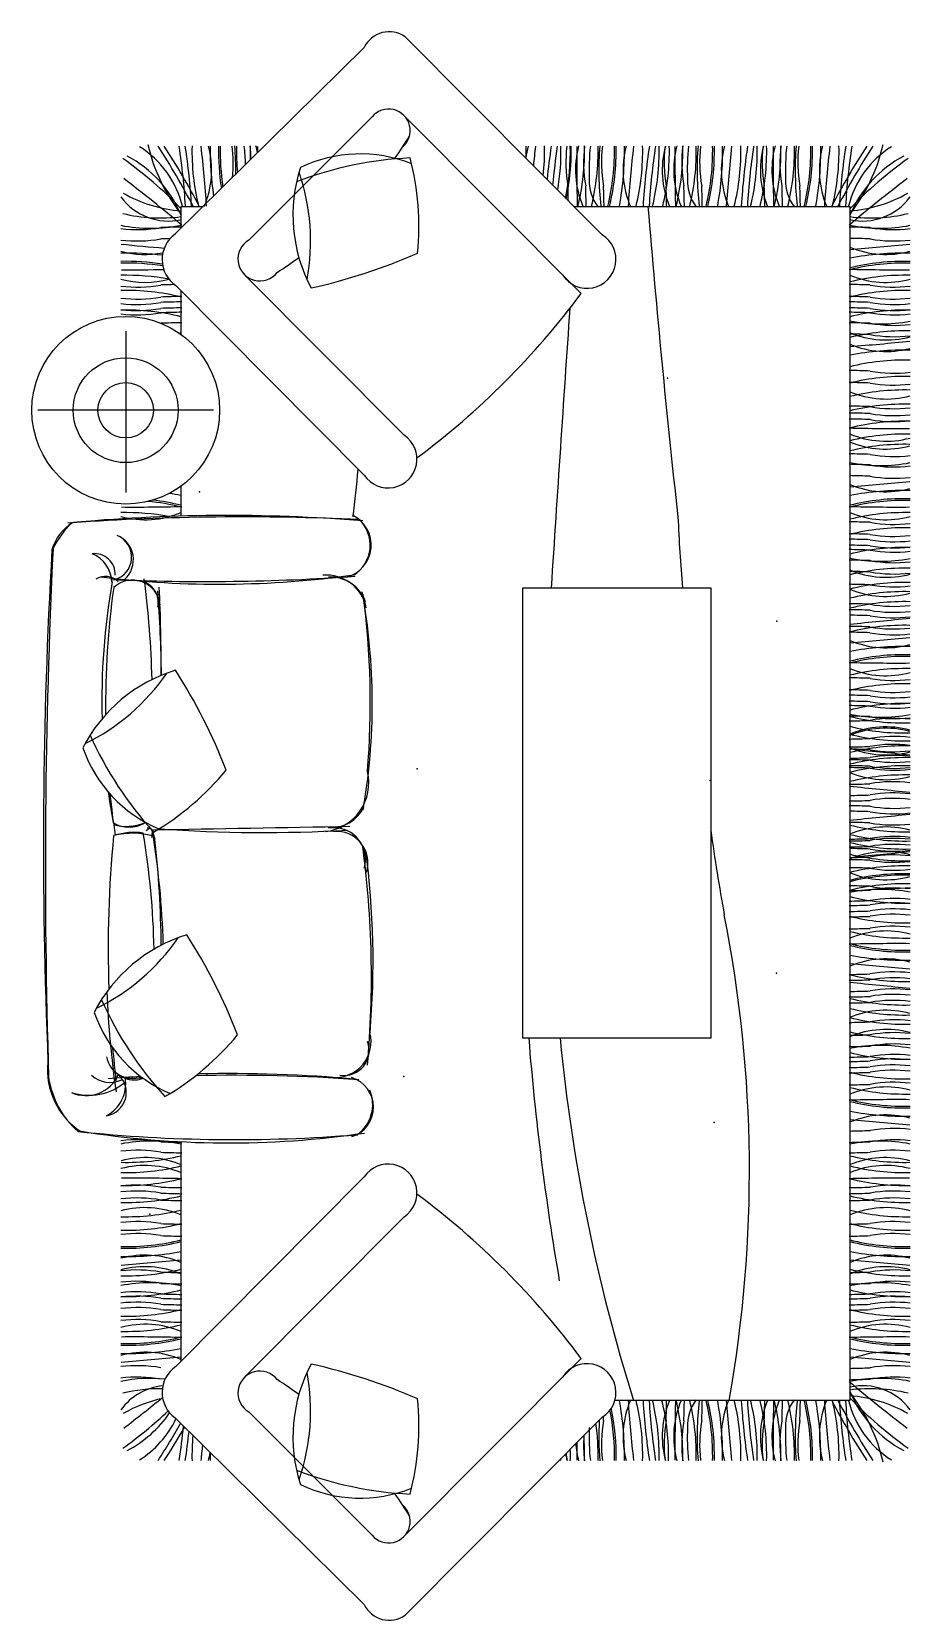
# Model space of a CAD drawing. Header units: millimetres. Extents: x 356 to 23963, y 1202 to 21076.
# Drawn here: x 12051 to 14390, y 6802 to 11032 of the extents above; entities that cross this region are included whole.
import ezdxf

# ---------------------------------------------------------------- set-up
doc = ezdxf.new("R2010")
doc.units = ezdxf.units.MM

msp = doc.modelspace()

# ---------------------------------------------------------------- linework, layer by layer
at = {"color": 0}
for p, q in [((13045.3, 11018.8, -342.9), (13569.5, 10491.6, -342.9)), ((12432.5, 10493.8, -342.9), (12935.9, 10990.9, -342.9)), ((12628.6, 10477.6, -342.9), (12957.2, 10806.2, -342.9)), ((12850.4, 10699.4, -342.9), (12957.2, 10806.2, -342.9)), ((13513.8, 10335.4, -342.9), (13041.7, 10809.8, -342.9)), ((12628.6, 10477.6, -342.9), (12750.1, 10599.1, -342.9)), ((12448.9, 10509.9, -342.9), (12448.9, 10567.4, -342.9)), ((12448.9, 10567.4, -342.9), (12507.1, 10567.4, -342.9)), ((13494.2, 10567.4, -342.9), (14228.9, 10567.4, -342.9)), ((14228.9, 10567.4, -342.9), (14228.9, 7387.4, -342.9)), ((12616.9, 10386, -342.9), (13042.3, 9957.7, -342.9)), ((12434.4, 10356.4, -342.9), (12936.3, 9851.6, -342.9)), ((12448.9, 10226, -342.9), (12448.9, 10341.9, -342.9)), ((12301, 10235.2, -342.9), (12301, 9805.6, -342.9)), ((12535.1, 10024.4, -342.9), (12066.9, 10024.4, -342.9)), ((12448.9, 9742.4, -342.9), (12448.9, 9822.9, -342.9)), ((13358.7, 8351.8, -342.9), (13358.7, 9551.8, -342.9)), ((13358.7, 9551.8, -342.9), (13858.7, 9551.8, -342.9)), ((13858.7, 9551.8, -342.9), (13858.7, 8351.8, -342.9)), ((13858.7, 8351.8, -342.9), (13358.7, 8351.8, -342.9)), ((12448.9, 7492.3, -342.9), (12448.9, 8076.1, -342.9)), ((12434.4, 7477.7, -342.9), (12936.3, 7982.5, -342.9)), ((12616.9, 7448.1, -342.9), (13042.3, 7876.5, -342.9)), ((13513.8, 7498.7, -342.9), (13041.7, 7024.4, -342.9)), ((14228.9, 7387.4, -342.9), (13603.5, 7387.4, -342.9)), ((12432.5, 7340.4, -342.9), (12935.9, 6843.3, -342.9)), ((12628.6, 7356.6, -342.9), (12957.2, 7028, -342.9)), ((12628.6, 7356.6, -342.9), (12750.1, 7235.1, -342.9)), ((13045.3, 6815.4, -342.9), (13569.5, 7342.5, -342.9)), ((12850.4, 7134.8, -342.9), (12957.2, 7028, -342.9))]:
    msp.add_line(p, q, dxfattribs=at)
for radius in [250, 139.6, 73.7]:
    msp.add_circle((12301, 10024.4, -342.9), radius, dxfattribs=at)
for centre, radius, start, end in [((13002.5, 10958.3, -342.9), 74.1, 54.7009, 153.9255), ((13001.1, 10769.2, -342.9), 57.4, 310.1092, 139.8908), ((12094, 11335.7, -342.9), 1124.3, 325.273, 328.9133), ((12197.1, 10504, -342.9), 263, 13.9935, 57.7288), ((12821.9, 10838, -342.9), 473.8, 192.9523, 218.0769), ((10886.3, 9746, -342.9), 1793.4, 27.2669, 33.1781), ((10902.5, 9746.4, -342.9), 1793.4, 27.2669, 33.1781), ((10721.4, 10466.2, -342.9), 1741.8, 3.3644, 8.6229), ((10737.6, 10466.6, -342.9), 1741.8, 3.3644, 8.6229), ((13086.9, 10713.7, -342.9), 609.4, 178.6331, 193.8573), ((5425.6, 10008.3, -342.9), 7113, 4.51462, 5.80171), ((12279.9, 10663.7, -342.9), 249.8, 337.3098, 14.8613), ((13335.2, 10714.3, -342.9), 809.1, 179.0195, 188.4847), ((13157.5, 10713.4, -342.9), 609.4, 178.6331, 189.2236), ((13162, 10713.4, -342.9), 609.4, 178.6331, 188.8561), ((12225.6, 10684.7, -342.9), 361.7, 353.6069, 6.8829), ((11771.1, 10663.5, -342.9), 823.1, 359.2987, 4.5064), ((13205.5, 10713.5, -342.9), 609.4, 178.6331, 185.2422), ((12056.5, 10664.9, -342.9), 563.8, 1.4332, 6.4413), ((13241.6, 10713.8, -342.9), 609.4, 178.6331, 182.1135), ((12273.2, 10684.9, -342.9), 361.7, 1.3666, 6.8829), ((12406.5, 10664.2, -342.9), 249.8, 10.6792, 14.8613), ((7436.5, 10690.8, -342.9), 5216.7, 0.2284, 0.3934), ((12925.4, 10338.6, -342.9), 368.4, 68.2301, 115.5499), ((13613.9, 10663.7, -342.9), 249.8, 165.1387, 172.5478), ((12558.6, 10714.3, -342.9), 809.1, 358.619, 0.9805), ((20468.3, 10008.3, -342.9), 7113, 174.19829, 174.6171), ((12806.9, 10713.7, -342.9), 609.4, 353.9229, 1.3669), ((15156.2, 10466.6, -342.9), 1741.8, 171.3771, 174.3194), ((15172.4, 10466.2, -342.9), 1741.8, 171.3771, 174.7986), ((12850.5, 10713.2, -342.9), 609.4, 350.3159, 1.3669), ((12875.6, 10713.8, -342.9), 609.4, 348.2362, 1.3669), ((13834.7, 10684.5, -342.9), 361.7, 173.1171, 190.0651), ((12877.7, 10713.4, -342.9), 609.4, 348.0993, 1.3669), ((13748.5, 10664.2, -342.9), 249.8, 165.1387, 202.6902), ((18718.6, 10690.8, -342.9), 5216.7, 179.6066, 181.372), ((12913.5, 10713.8, -342.9), 609.4, 346.1427, 1.3669), ((13881.9, 10684.9, -342.9), 361.7, 173.1171, 190.0651), ((14098.6, 10664.9, -342.9), 563.8, 173.5587, 182.5565), ((12949.5, 10713.5, -342.9), 609.4, 346.1427, 1.3669), ((14383.9, 10663.5, -342.9), 823.1, 175.4936, 186.6298), ((13929.4, 10684.7, -342.9), 361.7, 173.1171, 190.0651), ((12993, 10713.4, -342.9), 609.4, 346.1427, 1.3669), ((12997.6, 10713.4, -342.9), 609.4, 346.1427, 1.3669), ((12819.9, 10714.3, -342.9), 809.1, 349.5961, 0.9805), ((13875.2, 10663.7, -342.9), 249.8, 165.1387, 202.6902), ((20729.5, 10008.3, -342.9), 7113, 174.19829, 175.48538), ((13068.2, 10713.7, -342.9), 609.4, 346.1427, 1.3669), ((15417.4, 10466.6, -342.9), 1741.8, 171.3771, 176.6356), ((15433.6, 10466.2, -342.9), 1741.8, 171.3771, 176.6356), ((13112, 10713.2, -342.9), 609.4, 346.1427, 1.3669), ((13979.4, 10663.8, -342.9), 249.8, 165.1387, 202.6902), ((13139.2, 10713.4, -342.9), 609.4, 346.1427, 1.3669), ((14096.2, 10684.5, -342.9), 361.7, 173.1171, 190.0651), ((14010.1, 10664.2, -342.9), 249.8, 165.1387, 202.6902), ((18980.1, 10690.8, -342.9), 5216.7, 179.6066, 181.372), ((13175, 10713.8, -342.9), 609.4, 346.1427, 1.3669), ((14143.4, 10684.9, -342.9), 361.7, 173.1171, 190.0651), ((14360.1, 10664.9, -342.9), 563.8, 173.5587, 182.5565), ((13211, 10713.5, -342.9), 609.4, 346.1427, 1.3669), ((14645.4, 10663.5, -342.9), 823.1, 175.4936, 186.6298), ((14190.9, 10684.7, -342.9), 361.7, 173.1171, 190.0651), ((13254.5, 10713.4, -342.9), 609.4, 346.1427, 1.3669), ((13259.1, 10713.4, -342.9), 609.4, 346.1427, 1.3669), ((13081.4, 10714.3, -342.9), 809.1, 349.5961, 0.9805), ((14136.7, 10663.7, -342.9), 249.8, 165.1387, 202.6902), ((20991, 10008.3, -342.9), 7113, 174.19829, 175.48538), ((13329.7, 10713.7, -342.9), 609.4, 346.1427, 1.3669), ((15678.9, 10466.6, -342.9), 1741.8, 171.3771, 176.6356), ((15695.1, 10466.2, -342.9), 1741.8, 171.3771, 176.6356), ((13373.2, 10713.2, -342.9), 609.4, 346.1427, 1.3669), ((13398.4, 10713.8, -342.9), 609.4, 346.1427, 1.3669), ((14240.6, 10663.8, -342.9), 249.8, 165.1387, 202.6902), ((14357.4, 10684.5, -342.9), 361.7, 173.1171, 190.0651), ((14271.3, 10664.2, -342.9), 249.8, 165.1387, 202.6902), ((19241.3, 10690.8, -342.9), 5216.7, 179.6066, 181.372), ((13436.2, 10713.8, -342.9), 609.4, 346.1427, 1.3669), ((14404.6, 10684.9, -342.9), 361.7, 173.1171, 190.0651), ((14621.3, 10664.9, -342.9), 563.8, 173.5587, 182.5565), ((13472.3, 10713.5, -342.9), 609.4, 346.1427, 1.3669), ((14906.7, 10663.5, -342.9), 823.1, 175.4936, 186.6298), ((14452.2, 10684.7, -342.9), 361.7, 173.1171, 190.0651), ((13515.8, 10713.4, -342.9), 609.4, 346.1427, 1.3669), ((13520.3, 10713.4, -342.9), 609.4, 346.1427, 1.3669), ((13342.6, 10714.3, -342.9), 809.1, 349.5961, 0.9805), ((14397.9, 10663.7, -342.9), 249.8, 165.1387, 202.6902), ((21252.2, 10008.3, -342.9), 7113, 174.19829, 175.48538), ((15775.3, 9746.4, -342.9), 1793.4, 146.8219, 152.7331), ((13590.9, 10713.7, -342.9), 609.4, 346.1427, 1.3669), ((15791.5, 9746, -342.9), 1793.4, 146.8219, 152.7331), ((15940.2, 10466.6, -342.9), 1741.8, 171.3771, 176.6356), ((15956.4, 10466.2, -342.9), 1741.8, 171.3771, 176.6356), ((14480.6, 10504, -342.9), 263, 122.2712, 166.0065), ((13855.9, 10838, -342.9), 473.8, 321.9231, 347.0477), ((11672.1, 9817.9, -342.9), 1074.8, 43.716, 54.6847), ((12163.4, 10427.3, -342.9), 308.1, 22.1181, 62.6967), ((13159.3, 10543.8, -342.9), 412.9, 162.0571, 207.9874), ((13104.5, 9721.7, -342.9), 975.7, 92.7232, 110.9185), ((12359.3, 10513, -342.9), 722.5, 354.4337, 14.6932), ((14514.4, 10427.3, -342.9), 308.1, 117.3033, 157.8819), ((15005.7, 9817.9, -342.9), 1074.8, 125.3153, 136.284), ((9288.3, 6727.9, -342.9), 4935.7, 50.1568, 52.4559), ((12234.6, 10475.5, -342.9), 558.9, 349.3487, 19.0995), ((9445.8, 10493.8, -342.9), 4034.8, 1.2535, 1.8109), ((9493, 10494.2, -342.9), 4034.8, 1.0225, 1.8109), ((13644.1, 10633.7, -342.9), 109, 176.8256, 218.3436), ((9540.6, 10494, -342.9), 4034.8, 1.0225, 1.8109), ((9707.3, 10493.8, -342.9), 4034.8, 1.0225, 1.8109), ((9754.5, 10494.2, -342.9), 4034.8, 1.0225, 1.8109), ((13905.7, 10633.7, -342.9), 109, 176.8256, 218.3436), ((9802.1, 10494, -342.9), 4034.8, 1.0225, 1.8109), ((9968.5, 10493.8, -342.9), 4034.8, 1.0225, 1.8109), ((10015.7, 10494.2, -342.9), 4034.8, 1.0225, 1.8109), ((14166.9, 10633.7, -342.9), 109, 176.8256, 218.3436), ((10063.3, 10494, -342.9), 4034.8, 1.0225, 1.8109), ((17389.4, 6727.9, -342.9), 4935.7, 127.5441, 129.8432), ((12414.4, 10684, -342.9), 155.6, 215.9057, 282.8054), ((12476.1, 10919.5, -342.9), 365.2, 240.135, 265.7243), ((14201.7, 10919.5, -342.9), 365.2, 274.2757, 299.865), ((14263.4, 10684, -342.9), 155.6, 257.1946, 324.0943), ((12394.2, 10976.1, -342.9), 439.5, 256.7215, 277.1491), ((43121, 12986.3, -342.9), 29528.7, 184.69873, 186.31076), ((14283.6, 10976.1, -342.9), 439.5, 262.8509, 283.2785), ((12331.3, 10867.1, -342.9), 361.7, 263.1171, 280.0651), ((12367.2, 10914.3, -342.9), 405.2, 258.7545, 281.5888), ((12522.1, 6478.2, -342.9), 4034.8, 91.0225, 91.8109), ((12482.4, 10425.8, -342.9), 84.3, 126.2486, 235.3083), ((14155.7, 6478.2, -342.9), 4034.8, 88.1891, 88.9775), ((14310.6, 10914.3, -342.9), 405.2, 258.4112, 281.2455), ((14346.4, 10867.1, -342.9), 361.7, 259.9349, 276.8829), ((12331.3, 10836.9, -342.9), 361.7, 263.1171, 280.0651), ((13008, 17543.5, -342.9), 7113, 264.19829, 265.1265), ((12522, 6448, -342.9), 4034.8, 91.4616, 91.8109), ((12658.2, 10427.3, -342.9), 58.4, 120.4819, 322.3252), ((13529.4, 10426.1, -342.9), 76.9, 213.0924, 58.5307), ((14155.8, 6448, -342.9), 4034.8, 88.1891, 88.9775), ((14325.2, 10689.1, -342.9), 249.8, 247.3098, 284.8613), ((13669.8, 17543.5, -342.9), 7113, 274.51462, 275.80171), ((14346.5, 10836.9, -342.9), 361.7, 259.9349, 276.8829), ((12302, 9633.8, -342.9), 809.1, 83.1299, 90.9805), ((12302.9, 9811.6, -342.9), 609.4, 80.9315, 91.3669), ((12302.9, 9807, -342.9), 609.4, 80.851, 91.3669), ((12352.6, 10689.1, -342.9), 249.8, 255.1387, 280.9364), ((12094, 11335.7, -342.9), 1124.3, 302.8856, 306.4546), ((12458, 11858.8, -342.9), 1545.9, 282.5824, 293.6629), ((14374.8, 9811.6, -342.9), 609.4, 88.6331, 103.8573), ((14374.9, 9807, -342.9), 609.4, 88.6331, 103.8573), ((14375.7, 9633.8, -342.9), 809.1, 89.0195, 100.4039), ((12302.9, 9774.5, -342.9), 609.4, 79.2534, 91.3669), ((12352.5, 10614.7, -342.9), 249.8, 255.1387, 284.8341), ((12325.5, 15615.3, -342.9), 5216.7, 269.6066, 270.8441), ((14352.3, 15615.3, -342.9), 5216.7, 268.628, 270.3934), ((14325.3, 10614.7, -342.9), 249.8, 247.3098, 284.8613), ((14374.9, 9774.5, -342.9), 609.4, 88.6331, 103.8573), ((12302.8, 9734.2, -342.9), 609.4, 76.1427, 91.3669), ((12331.5, 10682.1, -342.9), 361.7, 263.1171, 280.0651), ((12331.6, 10714, -342.9), 361.7, 263.1171, 280.0651), ((12522.2, 6293.2, -342.9), 4034.8, 91.0225, 91.8109), ((12522.3, 6325.2, -342.9), 4034.8, 91.2964, 91.8109), ((11806.6, 11603.5, -342.9), 2126.6, 306.6613, 323.3951), ((14155.5, 6325.2, -342.9), 4034.8, 88.1891, 88.9775), ((14155.5, 6293.2, -342.9), 4034.8, 88.1891, 88.9775), ((14375, 9734.2, -342.9), 609.4, 88.6331, 103.8573), ((14346.2, 10714, -342.9), 361.7, 259.9349, 276.8829), ((14346.3, 10682.1, -342.9), 361.7, 259.9349, 276.8829), ((12331.5, 10667.7, -342.9), 361.7, 263.1171, 280.0651), ((12331.4, 10651.8, -342.9), 361.7, 263.1171, 280.0651), ((12302.6, 9681.7, -342.9), 609.4, 76.1427, 91.3669), ((12331.4, 10640.1, -342.9), 361.7, 263.1171, 280.0651), ((12522.1, 6251.2, -342.9), 4034.8, 91.0225, 91.8109), ((12522.2, 6278.9, -342.9), 4034.8, 91.0225, 91.8109), ((12522.2, 6262.9, -342.9), 4034.8, 91.0225, 91.8109), ((156099.7, 402.7, -342.9), 142958.8, 176.03178, 176.330686), ((14155.6, 6278.9, -342.9), 4034.8, 88.1891, 88.9775), ((14155.6, 6262.9, -342.9), 4034.8, 88.1891, 88.9775), ((14155.7, 6251.2, -342.9), 4034.8, 88.1891, 88.9775), ((14375.2, 9681.7, -342.9), 609.4, 88.6331, 103.8573), ((14346.3, 10667.7, -342.9), 361.7, 259.9349, 276.8829), ((14346.3, 10651.8, -342.9), 361.7, 259.9349, 276.8829), ((14346.4, 10640.1, -342.9), 361.7, 259.9349, 276.8829), ((12522.1, 6223.3, -342.9), 4034.8, 91.0225, 91.8109), ((14155.7, 6223.3, -342.9), 4034.8, 88.1891, 88.9775), ((14310.6, 10659.3, -342.9), 405.2, 258.4112, 281.2455), ((14346.4, 10612.2, -342.9), 361.7, 259.9349, 276.8829), ((12352.1, 10461.5, -342.9), 249.8, 291.652, 292.6902), ((12522, 6193.1, -342.9), 4034.8, 91.0225, 91.0606), ((14155.8, 6193.1, -342.9), 4034.8, 88.1891, 88.9775), ((14325.2, 10430.7, -342.9), 249.8, 247.3098, 284.8613), ((14325.7, 10461.5, -342.9), 249.8, 247.3098, 284.8613), ((14375.3, 9626.4, -342.9), 609.4, 88.6331, 103.8573), ((13669.8, 17285, -342.9), 7113, 274.51462, 275.80171), ((14346.5, 10582, -342.9), 361.7, 259.9349, 276.8829), ((14374.9, 9548.5, -342.9), 609.4, 88.6331, 103.8573), ((14375.7, 9375.4, -342.9), 809.1, 89.0195, 100.4039), ((14155.5, 6096.1, -342.9), 4034.8, 88.1891, 88.9775), ((14375, 9505.1, -342.9), 609.4, 88.6331, 103.8573), ((14346.2, 10484.9, -342.9), 361.7, 259.9349, 276.8829), ((14155.5, 6064.1, -342.9), 4034.8, 88.1891, 88.9775), ((14325.7, 10304.1, -342.9), 249.8, 247.3098, 284.8613), ((14375.3, 9469, -342.9), 609.4, 88.6331, 103.8573), ((14346.3, 10453, -342.9), 361.7, 259.9349, 276.8829), ((14155.3, 6001.3, -342.9), 4034.8, 88.1891, 88.9775), ((14375.2, 9431.1, -342.9), 609.4, 88.6331, 103.8573), ((14346, 10390.2, -342.9), 361.7, 259.9349, 276.8829), ((14155.6, 5982.8, -342.9), 4034.8, 88.1891, 88.9775), ((14155.6, 5966.8, -342.9), 4034.8, 88.1891, 88.9775), ((14375.2, 9385.7, -342.9), 609.4, 88.6331, 103.8573), ((14346.3, 10371.7, -342.9), 361.7, 259.9349, 276.8829), ((14346.3, 10355.7, -342.9), 361.7, 259.9349, 276.8829), ((13000, 9894, -342.9), 76.5, 213.6335, 56.3665), ((14352.3, 15192.4, -342.9), 5216.7, 268.628, 270.3934), ((14325.3, 10191.7, -342.9), 249.8, 247.3098, 284.8613), ((14374.9, 9351.5, -342.9), 609.4, 88.6331, 103.8573), ((14155.7, 5874.1, -342.9), 4034.8, 88.1891, 88.9775), ((14325, 10170.8, -342.9), 249.8, 247.3098, 284.8613), ((14374.7, 9324.3, -342.9), 609.4, 88.6331, 103.8573), ((14346.4, 10262.9, -342.9), 361.7, 259.9349, 276.8829), ((-16443.2, 12986.3, -342.9), 29528.7, 353.68924, 353.93736), ((14155.7, 5846.2, -342.9), 4034.8, 88.1891, 88.9775), ((14310.6, 10282.2, -342.9), 405.2, 258.4112, 281.2455), ((14346.4, 10235, -342.9), 361.7, 259.9349, 276.8829), ((14155.8, 5816, -342.9), 4034.8, 88.1891, 88.9775), ((14325.2, 10057.1, -342.9), 249.8, 247.3098, 284.8613), ((13669.8, 16911.4, -342.9), 7113, 274.51462, 275.80171), ((14346.5, 10204.8, -342.9), 361.7, 259.9349, 276.8829), ((12302.9, 9174.9, -342.9), 609.4, 76.1427, 84.5854), ((12302.9, 9179.5, -342.9), 609.4, 76.1427, 83.4467), ((12302, 9001.8, -342.9), 809.1, 79.5961, 81.862), ((14374.8, 9179.5, -342.9), 609.4, 88.6331, 103.8573), ((14374.9, 9174.9, -342.9), 609.4, 88.6331, 103.8573), ((14375.7, 9001.8, -342.9), 809.1, 89.0195, 100.4039), ((12573.4, 5235.3, -342.9), 4508.8, 85.4325, 95.431), ((12613.1, 3122.7, -342.9), 6617.6, 87.31429, 93.93295), ((12302.9, 9142.4, -342.9), 609.4, 79.3731, 91.3669), ((12352.5, 9982.6, -342.9), 249.8, 255.1387, 292.6902), ((12325.5, 14983.3, -342.9), 5216.7, 269.6066, 271.372), ((12866.3, 9665.2, -342.9), 88.4, 284.6379, 64.3095), ((12857.8, 9665.1, -342.9), 94.2, 303.041, 46.0653), ((20163.9, 10051.8, -342.9), 6400.2, 182.78771, 184.48071), ((14352.3, 14983.3, -342.9), 5216.7, 268.628, 270.3934), ((14325.3, 9982.6, -342.9), 249.8, 247.3098, 284.8613), ((14374.9, 9142.4, -342.9), 609.4, 88.6331, 103.8573), ((12225.9, 9617.5, -342.9), 126.3, 121.8817, 163.9672), ((12331, 9543.1, -342.9), 250.5, 133.5462, 153.1435), ((12254.2, 9633.2, -342.9), 62.7, 284.7814, 67.5922), ((12251.3, 9626.1, -342.9), 70.3, 312.3134, 67.6102), ((14155.5, 5693.1, -342.9), 4034.8, 88.1891, 88.9775), ((14155.5, 5661.1, -342.9), 4034.8, 88.1891, 88.9775), ((14375, 9102.1, -342.9), 609.4, 88.6331, 103.8573), ((14346.2, 10082, -342.9), 361.7, 259.9349, 276.8829), ((14346.3, 10050, -342.9), 361.7, 259.9349, 276.8829), ((25699, 8865.5, -342.9), 13617.1, 176.68762, 182.43286), ((29963.9, 8804.7, -342.9), 17876.7, 177.2697, 181.7875), ((14155.6, 5646.8, -342.9), 4034.8, 88.1891, 88.9775), ((14155.6, 5630.8, -342.9), 4034.8, 88.1891, 88.9775), ((14155.7, 5619.1, -342.9), 4034.8, 88.1891, 88.9775), ((14375.2, 9049.7, -342.9), 609.4, 88.6331, 103.8573), ((14346.3, 10035.7, -342.9), 361.7, 259.9349, 276.8829), ((14346.3, 10019.7, -342.9), 361.7, 259.9349, 276.8829), ((14346.4, 10008, -342.9), 361.7, 259.9349, 276.8829), ((12218, 9587.1, -342.9), 55.4, 358.0108, 96.5585), ((12180.1, 9564.5, -342.9), 83.9, 1.184, 67.8216), ((14155.7, 5591.2, -342.9), 4034.8, 88.1891, 88.9775), ((14310.6, 10027.2, -342.9), 405.2, 258.4112, 281.2455), ((14375.3, 8994.4, -342.9), 609.4, 88.6331, 103.8573), ((14346.4, 9980.1, -342.9), 361.7, 259.9349, 276.8829), ((12247.4, 9534.6, -342.9), 47.4, 44.3938, 123.5856), ((12550.8, 12139.9, -342.9), 2578.8, 262.9836, 277.989), ((14038.5, 9252.7, -342.9), 1800.9, 169.9466, 181.5903), ((12512.8, 15348.5, -342.9), 5780.2, 267.50734, 273.9592), ((12319.3, 9498.5, -342.9), 73.6, 6.1174, 133.1189), ((12329.5, 9512.5, -342.9), 58.3, 347.6226, 80.3094), ((9837.7, 9246.5, -342.9), 2534.2, 1.3731, 7.4472), ((12835.4, 9477.1, -342.9), 108.2, 10.9756, 94.9747), ((12845.5, 9480.1, -342.9), 100.2, 19.8228, 92.4985), ((14155.8, 5561, -342.9), 4034.8, 88.1891, 88.9775), ((14325.7, 9829.4, -342.9), 249.8, 247.3098, 284.8613), ((14375.2, 8956.5, -342.9), 609.4, 88.6331, 103.8573), ((14346.5, 9949.9, -342.9), 361.7, 259.9349, 276.8829), ((14564.3, 9235.9, -342.9), 2316.9, 172.1551, 180.5585), ((8928.1, 9273.6, -342.9), 3468.6, 0.7456, 4.456), ((8081.9, 9345.5, -342.9), 4313.5, 359.6386, 2.7653), ((11310.7, 9243.4, -342.9), 1647, 350.0543, 10.4167), ((10753.4, 9245.8, -342.9), 2199, 355.2072, 7.551), ((14155.3, 5526.7, -342.9), 4034.8, 88.1891, 88.9775), ((14325, 9778.4, -342.9), 249.8, 247.3098, 284.8613), ((14374.7, 8931.9, -342.9), 609.4, 88.6331, 103.8573), ((14346, 9915.6, -342.9), 361.7, 259.9349, 276.8829), ((14155.3, 5475, -342.9), 4034.8, 88.1891, 88.9775), ((14155.3, 5459, -342.9), 4034.8, 88.1891, 88.9775), ((14155.8, 5444.4, -342.9), 4034.8, 88.1891, 88.9775), ((14374.8, 8905.3, -342.9), 609.4, 88.6331, 103.8573), ((14346, 9863.8, -342.9), 361.7, 259.9349, 276.8829), ((14346, 9847.9, -342.9), 361.7, 259.9349, 276.8829), ((14346.5, 9833.3, -342.9), 361.7, 259.9349, 276.8829), ((14154.9, 5414.6, -342.9), 4034.8, 88.1891, 88.9775), ((15638.5, -3999.2, -342.9), 13526.6, 95.30083, 95.98346), ((14374.6, 8842.3, -342.9), 609.4, 88.6331, 103.8573), ((14345.6, 9803.5, -342.9), 361.7, 259.9349, 276.8829), ((14155.1, 5399.1, -342.9), 4034.8, 88.1891, 88.9775), ((14325.2, 9641.6, -342.9), 249.8, 247.3098, 284.8613), ((14375.7, 8586.2, -342.9), 809.1, 89.0195, 100.4039), ((13669.8, 16495.9, -342.9), 7113, 274.51462, 275.80171), ((14345.8, 9787.9, -342.9), 361.7, 259.9349, 276.8829), ((14352.3, 14567.8, -342.9), 5216.7, 268.628, 270.3934), ((14374.8, 8764, -342.9), 609.4, 88.6331, 103.8573), ((14374.9, 8759.4, -342.9), 609.4, 88.6331, 103.8573), ((12554.5, 8937.2, -342.9), 412.9, 107.0126, 152.9429), ((11948.9, 9639.5, -342.9), 558.9, 295.9005, 325.6513), ((11128.7, 8503.4, -342.9), 1545.9, 21.3371, 32.4176), ((14155.5, 5277.6, -342.9), 4034.8, 88.1891, 88.9775), ((14325.3, 9567.1, -342.9), 249.8, 247.3098, 284.8613), ((14374.9, 8726.9, -342.9), 609.4, 88.6331, 103.8573), ((14346.2, 9666.4, -342.9), 361.7, 259.9349, 276.8829), ((14155.5, 5245.6, -342.9), 4034.8, 88.1891, 88.9775), ((14155.6, 5231.3, -342.9), 4034.8, 88.1891, 88.9775), ((14375, 8686.6, -342.9), 609.4, 88.6331, 103.8573), ((14346.3, 9634.5, -342.9), 361.7, 259.9349, 276.8829), ((14155.6, 5215.3, -342.9), 4034.8, 88.1891, 88.9775), ((14155.7, 5203.6, -342.9), 4034.8, 88.1891, 88.9775), ((14375.2, 8634.1, -342.9), 609.4, 88.6331, 103.8573), ((14346.3, 9620.2, -342.9), 361.7, 259.9349, 276.8829), ((14346.3, 9604.2, -342.9), 361.7, 259.9349, 276.8829), ((14346.4, 9592.5, -342.9), 361.7, 259.9349, 276.8829), ((14155.3, 13231.1, -342.9), 4034.8, 271.0225, 271.8109), ((14155.7, 5175.7, -342.9), 4034.8, 88.1891, 88.9775), ((14374.7, 9774.2, -342.9), 609.4, 256.1427, 271.3669), ((14325, 8931.3, -342.9), 249.8, 75.1387, 112.6902), ((14374.8, 9800.8, -342.9), 609.4, 256.1427, 271.3669), ((14310.6, 9611.7, -342.9), 405.2, 258.4112, 281.2455), ((14346, 8842.2, -342.9), 361.7, 83.1171, 100.0651), ((14346.4, 9564.6, -342.9), 361.7, 259.9349, 276.8829), ((13097.1, 9557.4, -342.9), 975.7, 204.0815, 222.2768), ((14155.3, 13182.9, -342.9), 4034.8, 271.0225, 271.8109), ((14325, 8927.7, -342.9), 249.8, 75.1387, 112.6902), ((14375.2, 9753.1, -342.9), 609.4, 256.1427, 271.3669), ((14346, 8794, -342.9), 361.7, 83.1171, 100.0651), ((12534.2, 9247.8, -342.9), 368.4, 199.4501, 246.7699), ((14154.9, 13161.7, -342.9), 4034.8, 271.0225, 271.8109), ((14155.8, 5087.7, -342.9), 4034.8, 88.1891, 88.9775), ((14155.8, 13131.9, -342.9), 4034.8, 271.0225, 271.8109), ((15638.5, 22575.6, -342.9), 13526.6, 264.01654, 264.69917), ((14374.8, 8489.8, -342.9), 609.4, 88.6331, 103.8573), ((14325.7, 9356.1, -342.9), 249.8, 247.3098, 284.8613), ((14375.3, 8521, -342.9), 609.4, 88.6331, 103.8573), ((14345.6, 8772.8, -342.9), 361.7, 83.1171, 100.0651), ((14346.5, 9476.5, -342.9), 361.7, 259.9349, 276.8829), ((14346.5, 8743.1, -342.9), 361.7, 83.1171, 100.0651), ((12010.6, 9524.8, -342.9), 722.5, 300.3068, 320.5663), ((12818, 9031.7, -342.9), 130.3, 276.5867, 13.4511), ((14155.3, 5059.4, -342.9), 4034.8, 88.1891, 88.9775), ((14155.3, 5043.5, -342.9), 4034.8, 88.1891, 88.9775), ((14155.3, 5038.5, -342.9), 4034.8, 88.1891, 88.9775), ((14325, 9290.2, -342.9), 249.8, 247.3098, 284.8613), ((14375.2, 8468.3, -342.9), 609.4, 88.6331, 103.8573), ((14346, 9448.3, -342.9), 361.7, 259.9349, 276.8829), ((14346, 9432.3, -342.9), 361.7, 259.9349, 276.8829), ((14346, 9427.4, -342.9), 361.7, 259.9349, 276.8829), ((14154.9, 13062.3, -342.9), 4034.8, 271.0225, 271.8109), ((15638.5, 22476.1, -342.9), 13526.6, 264.01654, 264.69917), ((14374.7, 8443.7, -342.9), 609.4, 88.6331, 103.8573), ((14345.6, 8673.4, -342.9), 361.7, 83.1171, 100.0651), ((14038.5, 9252.7, -342.9), 1800.9, 187.803, 190.4557), ((14564.3, 9235.9, -342.9), 2316.9, 185.7795, 188.522), ((14155.3, 13017.9, -342.9), 4034.8, 271.0225, 271.8109), ((14155.3, 4936.9, -342.9), 4034.8, 88.1891, 88.9775), ((14155.8, 13032.5, -342.9), 4034.8, 271.0225, 271.8109), ((14346, 8629, -342.9), 361.7, 83.1171, 100.0651), ((14346, 9325.8, -342.9), 361.7, 259.9349, 276.8829), ((14346.5, 8643.6, -342.9), 361.7, 83.1171, 100.0651), ((9837.7, 9246.5, -342.9), 2534.2, 352.7245, 352.7726), ((12848.2, 9007.4, -342.9), 95.1, 264.9234, 335.6374), ((14154.9, 4892.6, -342.9), 4034.8, 88.1891, 88.9775), ((14155.8, 4922.3, -342.9), 4034.8, 88.1891, 88.9775), ((15638.5, -4521.3, -342.9), 13526.6, 95.30083, 95.98346), ((14346.5, 9311.2, -342.9), 361.7, 259.9349, 276.8829), ((15275.4, 8594.6, -342.9), 3021.1, 174.3639, 182.1219), ((12310.3, 8997.7, -342.9), 83.6, 239.8319, 299.468), ((12304.2, 9039.1, -342.9), 123, 253.3108, 292.6164), ((12319.6, 8691.3, -342.9), 206.4, 74.0479, 104.2061), ((12322.8, 8730.5, -342.9), 169.6, 81.5362, 108.3493), ((10304.4, 8552.6, -342.9), 2072.4, 1.0061, 9.6001), ((12330.2, 8951, -342.9), 52.4, 299.1313, 312.0141), ((12670, 12762.2, -342.9), 3862.5, 265.3655, 265.4784), ((797910.9, -44032416.2, -342.9), 44048327.2, 91.02115814, 91.02184527), ((8081.9, 9345.5, -342.9), 4313.5, 353.8872, 354.1215), ((10189.1, 8538.8, -342.9), 2213, 1.6458, 9.5268), ((13223.2, 9147.9, -342.9), 885.3, 195.9625, 197.4638), ((12670, 12762.2, -342.9), 3862.5, 265.8425, 273.2873), ((12856, 8828.8, -342.9), 83.5, 343.4437, 91.8228), ((12862, 8818.4, -342.9), 84.2, 342.9316, 95.1092), ((20586.9, 9865.5, -342.9), 6796.3, 188.11901, 190.04424), ((14374.7, 9511.1, -342.9), 609.4, 256.1427, 271.3669), ((14325, 8664.7, -342.9), 249.8, 75.1387, 112.6902), ((14375.2, 9486.5, -342.9), 609.4, 256.1427, 271.3669), ((14345.6, 9281.5, -342.9), 361.7, 259.9349, 276.8829), ((14346, 8527.4, -342.9), 361.7, 83.1171, 100.0651), ((9613.3, 8575.5, -342.9), 2782.4, 0.4949, 6.3291), ((10344, 8515.7, -342.9), 2611.3, 354.8245, 7.7148), ((10748.4, 8556.3, -342.9), 2211.3, 355.0781, 7.695), ((14155.3, 12916.3, -342.9), 4034.8, 271.0225, 271.8109), ((14155.3, 12911.4, -342.9), 4034.8, 271.0225, 271.8109), ((14155.3, 12895.4, -342.9), 4034.8, 271.0225, 271.8109), ((14155.8, 4822.9, -342.9), 4034.8, 88.1891, 88.9775), ((15638.5, -4620.7, -342.9), 13526.6, 95.30083, 95.98346), ((14374.8, 9465.1, -342.9), 609.4, 256.1427, 271.3669), ((14325.7, 8598.8, -342.9), 249.8, 75.1387, 112.6902), ((14375.3, 9433.8, -342.9), 609.4, 256.1427, 271.3669), ((14346, 8522.5, -342.9), 361.7, 83.1171, 100.0651), ((14346, 8506.5, -342.9), 361.7, 83.1171, 100.0651), ((14346.5, 9211.8, -342.9), 361.7, 259.9349, 276.8829), ((14154.9, 4793.2, -342.9), 4034.8, 88.1891, 88.9775), ((14155.3, 4771.9, -342.9), 4034.8, 88.1891, 88.9775), ((14155.8, 12867.2, -342.9), 4034.8, 271.0225, 271.8109), ((14375.2, 8201.7, -342.9), 609.4, 88.6331, 103.8573), ((14345.6, 9182, -342.9), 361.7, 259.9349, 276.8829), ((14346, 9160.8, -342.9), 361.7, 259.9349, 276.8829), ((14346.5, 8478.3, -342.9), 361.7, 83.1171, 100.0651), ((14155.3, 4723.7, -342.9), 4034.8, 88.1891, 88.9775), ((14325, 9023.6, -342.9), 249.8, 247.3098, 284.8613), ((14374.7, 8180.7, -342.9), 609.4, 88.6331, 103.8573), ((14374.7, 8177.1, -342.9), 609.4, 88.6331, 103.8573), ((14374.8, 8154, -342.9), 609.4, 88.6331, 103.8573), ((14155.7, 12779.1, -342.9), 4034.8, 271.0225, 271.8109), ((14155.7, 12751.3, -342.9), 4034.8, 271.0225, 271.8109), ((14310.6, 8343.1, -342.9), 405.2, 78.7545, 101.5888), ((14375.2, 9320.7, -342.9), 609.4, 256.1427, 271.3669), ((14346, 9112.6, -342.9), 361.7, 259.9349, 276.8829), ((14346.4, 8390.3, -342.9), 361.7, 83.1171, 100.0651), ((14346.4, 8362.4, -342.9), 361.7, 83.1171, 100.0651), ((10463.6, 7999.2, -342.9), 3498.1, 349.9275, 11.2246), ((14155.5, 12709.2, -342.9), 4034.8, 271.0225, 271.8109), ((14155.6, 12739.5, -342.9), 4034.8, 271.0225, 271.8109), ((14155.6, 12723.6, -342.9), 4034.8, 271.0225, 271.8109), ((14375, 9268.3, -342.9), 609.4, 256.1427, 271.3669), ((14346.3, 8320.4, -342.9), 361.7, 83.1171, 100.0651), ((14346.3, 8350.7, -342.9), 361.7, 83.1171, 100.0651), ((14346.3, 8334.7, -342.9), 361.7, 83.1171, 100.0651), ((14155.5, 12677.3, -342.9), 4034.8, 271.0225, 271.8109), ((14325.3, 8387.7, -342.9), 249.8, 75.1387, 112.6902), ((14374.9, 9228, -342.9), 609.4, 256.1427, 271.3669), ((14346.2, 8288.4, -342.9), 361.7, 83.1171, 100.0651), ((12584.8, 8232.5, -342.9), 412.9, 107.0126, 152.9429), ((11979.2, 8934.7, -342.9), 558.9, 295.9005, 325.6513), ((11159, 7798.6, -342.9), 1545.9, 21.3371, 32.4176), ((14352.3, 3387.1, -342.9), 5216.7, 89.6066, 91.372), ((14374.9, 9195.4, -342.9), 609.4, 256.1427, 271.3669), ((14374.8, 9190.9, -342.9), 609.4, 256.1427, 271.3669), ((14325.2, 8313.3, -342.9), 249.8, 75.1387, 112.6902), ((14375.7, 9368.6, -342.9), 809.1, 259.5961, 270.9805), ((13669.8, 1459, -342.9), 7113, 84.19829, 85.48538), ((14154.9, 12540.2, -342.9), 4034.8, 271.0225, 271.8109), ((14155.1, 12555.8, -342.9), 4034.8, 271.0225, 271.8109), ((14374.6, 9112.5, -342.9), 609.4, 256.1427, 271.3669), ((14345.6, 8151.3, -342.9), 361.7, 83.1171, 100.0651), ((14345.8, 8166.9, -342.9), 361.7, 83.1171, 100.0651), ((14755.4, 8571.5, -342.9), 2506.4, 182.2017, 188.3067), ((14155.3, 12495.9, -342.9), 4034.8, 271.0225, 271.8109), ((14155.8, 12510.5, -342.9), 4034.8, 271.0225, 271.8109), ((15638.5, 21954.1, -342.9), 13526.6, 264.01654, 264.69917), ((14346, 8107, -342.9), 361.7, 83.1171, 100.0651), ((14346.5, 8121.6, -342.9), 361.7, 83.1171, 100.0651), ((12564.5, 8543, -342.9), 368.4, 199.4501, 246.7699), ((13127.4, 8852.6, -342.9), 975.7, 204.0815, 222.2768), ((14155.3, 12479.9, -342.9), 4034.8, 271.0225, 271.8109), ((14374.7, 9023, -342.9), 609.4, 256.1427, 271.3669), ((14325, 8176.5, -342.9), 249.8, 75.1387, 112.6902), ((14374.8, 9049.6, -342.9), 609.4, 256.1427, 271.3669), ((14346, 8091, -342.9), 361.7, 83.1171, 100.0651), ((14155.3, 12428.2, -342.9), 4034.8, 271.0225, 271.8109), ((14375.2, 8998.4, -342.9), 609.4, 256.1427, 271.3669), ((14346, 8039.3, -342.9), 361.7, 83.1171, 100.0651), ((12040.9, 8820, -342.9), 722.5, 300.3068, 320.5663), ((12858.4, 8343.2, -342.9), 96, 267.6579, 14.0974), ((12882.5, 8318.9, -342.9), 66.5, 260.2617, 21.0115), ((20620.4, 8937.3, -342.9), 7269.9, 184.61959, 189.75131), ((18128.6, 8796.7, -342.9), 4691.9, 185.4421, 197.4799), ((14155.8, 12393.8, -342.9), 4034.8, 271.0225, 271.8109), ((14325.7, 8125.4, -342.9), 249.8, 75.1387, 112.6902), ((14375.3, 8960.5, -342.9), 609.4, 256.1427, 271.3669), ((14346.4, 7974.8, -342.9), 361.7, 83.1171, 100.0651), ((14346.5, 8005, -342.9), 361.7, 83.1171, 100.0651), ((12319.4, 8315.7, -342.9), 70.7, 190.6216, 289.193), ((15275.4, 8594.6, -342.9), 3021.1, 185.0871, 186.7491), ((14155.7, 12363.6, -342.9), 4034.8, 271.0225, 271.8109), ((14155.7, 12335.7, -342.9), 4034.8, 271.0225, 271.8109), ((14310.6, 7927.6, -342.9), 405.2, 78.7545, 101.5888), ((14375.2, 8905.2, -342.9), 609.4, 256.1427, 271.3669), ((14346.3, 7935.1, -342.9), 361.7, 83.1171, 100.0651), ((14346.4, 7946.9, -342.9), 361.7, 83.1171, 100.0651), ((12288.3, 8266.7, -342.9), 195.3, 173.8792, 237.1093), ((12195.9, 8291.9, -342.9), 93, 244.8715, 336.7247), ((12260.1, 8308.4, -342.9), 74.2, 227.7203, 294.4461), ((12239.8, 8207.4, -342.9), 62.9, 279.2916, 47.6289), ((12578.8, 4585.2, -342.9), 3672.5, 93.7101, 95.0653), ((12323.2, 8304.1, -342.9), 63.4, 237.7366, 292.2387), ((12594.7, 3789.5, -342.9), 4463.6, 85.8027, 91.3803), ((12578.8, 4585.2, -342.9), 3672.5, 84.7422, 91.3335), ((14155.5, 12293.7, -342.9), 4034.8, 271.0225, 271.8109), ((14155.6, 12324, -342.9), 4034.8, 271.0225, 271.8109), ((14155.6, 12308, -342.9), 4034.8, 271.0225, 271.8109), ((14375, 8852.8, -342.9), 609.4, 256.1427, 271.3669), ((14346.3, 7904.9, -342.9), 361.7, 83.1171, 100.0651), ((14346.3, 7919.2, -342.9), 361.7, 83.1171, 100.0651), ((12332.1, 8283, -342.9), 239, 188.6549, 228.7104), ((12203.6, 8346.8, -342.9), 147, 251.2473, 311.1348), ((12205.2, 8230.1, -342.9), 95.8, 297.8433, 9.8684), ((12594.7, 3789.5, -342.9), 4463.6, 93.1908, 93.7892), ((12878.2, 8168.3, -342.9), 82.5, 287.7157, 72.8428), ((12859.1, 8175.5, -342.9), 99.6, 306.0678, 22.6723), ((14155.5, 12261.8, -342.9), 4034.8, 271.0225, 271.8109), ((14325.3, 7972.2, -342.9), 249.8, 75.1387, 112.6902), ((14374.9, 8812.5, -342.9), 609.4, 256.1427, 271.3669), ((14346.2, 7872.9, -342.9), 361.7, 83.1171, 100.0651), ((14352.3, 2971.6, -342.9), 5216.7, 89.6066, 91.372), ((14374.9, 8779.9, -342.9), 609.4, 256.1427, 271.3669), ((14374.8, 8775.4, -342.9), 609.4, 256.1427, 271.3669), ((14325.2, 7897.8, -342.9), 249.8, 75.1387, 112.6902), ((14375.7, 8953.1, -342.9), 809.1, 259.5961, 270.9805), ((13669.8, 1043.4, -342.9), 7113, 84.19829, 85.48538), ((12592.1, 12119.6, -342.9), 4037.8, 264.0627, 274.6253), ((12576, 10557.2, -342.9), 2484.3, 260.8079, 278.3514), ((12331.3, 7719.8, -342.9), 361.7, 79.9349, 96.8829), ((14155.8, 12138.9, -342.9), 4034.8, 271.0225, 271.8109), ((14346.4, 7719.8, -342.9), 361.7, 83.1171, 100.0651), ((14346.5, 7750, -342.9), 361.7, 83.1171, 100.0651), ((12367.2, 7672.7, -342.9), 405.2, 78.4112, 101.2455), ((12331.4, 7691.9, -342.9), 361.7, 79.9349, 96.8829), ((12303.1, 8630.6, -342.9), 609.4, 268.6331, 283.8573), ((12522.1, 12108.7, -342.9), 4034.8, 268.1891, 268.9775), ((12522.1, 12080.8, -342.9), 4034.8, 268.1891, 268.9775), ((14155.7, 12108.7, -342.9), 4034.8, 271.0225, 271.8109), ((14155.7, 12080.8, -342.9), 4034.8, 271.0225, 271.8109), ((14374.7, 8630.6, -342.9), 609.4, 256.1427, 271.3669), ((14310.6, 7672.7, -342.9), 405.2, 78.7545, 101.5888), ((14346.4, 7691.9, -342.9), 361.7, 83.1171, 100.0651), ((12302.9, 8603.3, -342.9), 609.4, 268.6331, 283.8573), ((12352.5, 7763.1, -342.9), 249.8, 67.3098, 104.8613), ((12352.7, 7784.1, -342.9), 249.8, 67.3098, 104.8613), ((13000, 7940.2, -342.9), 76.5, 303.6335, 146.3665), ((14325, 7784.1, -342.9), 249.8, 75.1387, 112.6902), ((14325.3, 7763.1, -342.9), 249.8, 75.1387, 112.6902), ((14374.9, 8603.3, -342.9), 609.4, 256.1427, 271.3669), ((12302.6, 8569.2, -342.9), 609.4, 268.6331, 283.8573), ((12331.4, 7599.1, -342.9), 361.7, 79.9349, 96.8829), ((12325.5, 2762.5, -342.9), 5216.7, 88.628, 90.3934), ((12522.2, 11988, -342.9), 4034.8, 268.1891, 268.9775), ((14352.3, 2762.5, -342.9), 5216.7, 89.6066, 91.372), ((14155.6, 11988, -342.9), 4034.8, 271.0225, 271.8109), ((14375.2, 8569.2, -342.9), 609.4, 256.1427, 271.3669), ((14346.3, 7599.1, -342.9), 361.7, 83.1171, 100.0651), ((12302.6, 8523.7, -342.9), 609.4, 268.6331, 283.8573), ((12331.5, 7583.2, -342.9), 361.7, 79.9349, 96.8829), ((12331.8, 7564.7, -342.9), 361.7, 79.9349, 96.8829), ((12522.2, 11972, -342.9), 4034.8, 268.1891, 268.9775), ((12522.5, 11953.5, -342.9), 4034.8, 268.1891, 268.9775), ((11806.6, 6230.7, -342.9), 2126.6, 36.6049, 53.3387), ((14155.3, 11953.5, -342.9), 4034.8, 271.0225, 271.8109), ((14155.6, 11972, -342.9), 4034.8, 271.0225, 271.8109), ((14375.2, 8523.7, -342.9), 609.4, 256.1427, 271.3669), ((14346, 7564.7, -342.9), 361.7, 83.1171, 100.0651), ((14346.3, 7583.2, -342.9), 361.7, 83.1171, 100.0651), ((12302.5, 8485.8, -342.9), 609.4, 268.6331, 283.8573), ((12352.1, 7650.8, -342.9), 249.8, 67.3098, 104.8613), ((14325.7, 7650.8, -342.9), 249.8, 75.1387, 112.6902), ((14375.3, 8485.8, -342.9), 609.4, 256.1427, 271.3669), ((12331.5, 7501.9, -342.9), 361.7, 79.9349, 96.8829), ((12302.8, 8449.8, -342.9), 609.4, 268.6331, 283.8573), ((12331.6, 7469.9, -342.9), 361.7, 79.9349, 96.8829), ((12522.2, 11890.8, -342.9), 4034.8, 268.1891, 268.9775), ((14155.5, 11890.8, -342.9), 4034.8, 271.0225, 271.8109), ((14375, 8449.8, -342.9), 609.4, 256.1427, 271.3669), ((14346.3, 7501.9, -342.9), 361.7, 83.1171, 100.0651), ((14346.2, 7469.9, -342.9), 361.7, 83.1171, 100.0651), ((12302.9, 8406.3, -342.9), 609.4, 268.6331, 283.8573), ((12302.9, 8401.8, -342.9), 609.4, 268.6331, 283.8573), ((12522.3, 11858.8, -342.9), 4034.8, 268.1891, 268.9775), ((14155.5, 11858.8, -342.9), 4034.8, 271.0225, 271.8109), ((14374.9, 8406.3, -342.9), 609.4, 256.1427, 271.3669), ((14374.8, 8401.8, -342.9), 609.4, 256.1427, 271.3669), ((12352.1, 7493.4, -342.9), 249.8, 67.3098, 104.8613), ((12302, 8579.5, -342.9), 809.1, 269.0195, 280.4039), ((12352.6, 7524.2, -342.9), 249.8, 67.3098, 104.8613), ((13008, 669.8, -342.9), 7113, 94.51462, 95.80171), ((14325.2, 7524.2, -342.9), 249.8, 75.1387, 112.6902), ((14325.7, 7493.4, -342.9), 249.8, 75.1387, 112.6902), ((14375.7, 8579.5, -342.9), 809.1, 259.5961, 270.9805), ((13669.8, 669.8, -342.9), 7113, 84.19829, 85.48538), ((12302.5, 8328.4, -342.9), 609.4, 268.6331, 283.8573), ((12331.3, 7372.9, -342.9), 361.7, 79.9349, 96.8829), ((12331.3, 7342.7, -342.9), 361.7, 79.9349, 96.8829), ((12367.2, 7295.5, -342.9), 405.2, 78.4112, 101.2455), ((12522, 11761.8, -342.9), 4034.8, 268.1891, 268.9775), ((14155.8, 11761.8, -342.9), 4034.8, 271.0225, 271.8109), ((14310.6, 7295.5, -342.9), 405.2, 78.7545, 101.5888), ((14375.3, 8328.4, -342.9), 609.4, 256.1427, 271.3669), ((14346.4, 7342.7, -342.9), 361.7, 83.1171, 100.0651), ((14346.5, 7372.9, -342.9), 361.7, 83.1171, 100.0651), ((12302.6, 8273.1, -342.9), 609.4, 268.6331, 283.8573), ((12331.4, 7314.8, -342.9), 361.7, 79.9349, 96.8829), ((12331.4, 7303.1, -342.9), 361.7, 79.9349, 96.8829), ((12522.1, 11731.6, -342.9), 4034.8, 268.1891, 268.9775), ((12522.1, 11703.7, -342.9), 4034.8, 268.1891, 268.9775), ((12522.2, 11691.9, -342.9), 4034.8, 268.1891, 268.9775), ((14155.6, 11691.9, -342.9), 4034.8, 271.0225, 271.8109), ((14155.7, 11731.6, -342.9), 4034.8, 271.0225, 271.8109), ((14155.7, 11703.7, -342.9), 4034.8, 271.0225, 271.8109), ((14375.2, 8273.1, -342.9), 609.4, 256.1427, 271.3669), ((14346.3, 7303.1, -342.9), 361.7, 83.1171, 100.0651), ((14346.4, 7314.8, -342.9), 361.7, 83.1171, 100.0651), ((12331.5, 7287.1, -342.9), 361.7, 79.9349, 96.8829), ((12331.5, 7272.8, -342.9), 361.7, 79.9349, 96.8829), ((12302.8, 8220.7, -342.9), 609.4, 268.6331, 283.8573), ((12522.2, 11676, -342.9), 4034.8, 268.1891, 268.9775), ((12522.2, 11661.7, -342.9), 4034.8, 268.1891, 268.9775), ((14155.5, 11661.7, -342.9), 4034.8, 271.0225, 271.8109), ((14155.6, 11676, -342.9), 4034.8, 271.0225, 271.8109), ((14375, 8220.7, -342.9), 609.4, 256.1427, 271.3669), ((14346.3, 7272.8, -342.9), 361.7, 83.1171, 100.0651), ((14346.3, 7287.1, -342.9), 361.7, 83.1171, 100.0651), ((12331.6, 7240.8, -342.9), 361.7, 79.9349, 96.8829), ((12302.9, 8180.4, -342.9), 609.4, 268.6331, 283.8573), ((12352.5, 7340.2, -342.9), 249.8, 67.3098, 104.8613), ((12522.3, 11629.7, -342.9), 4034.8, 268.1891, 268.9775), ((14155.5, 11629.7, -342.9), 4034.8, 271.0225, 271.8109), ((14325.3, 7340.2, -342.9), 249.8, 75.1387, 112.6902), ((14374.9, 8180.4, -342.9), 609.4, 256.1427, 271.3669), ((14346.2, 7240.8, -342.9), 361.7, 83.1171, 100.0651), ((12302.9, 8147.8, -342.9), 609.4, 268.6331, 283.8573), ((12302.9, 8143.3, -342.9), 609.4, 268.6331, 283.8573), ((12325.5, 2339.5, -342.9), 5216.7, 88.628, 90.3934), ((14352.3, 2339.5, -342.9), 5216.7, 89.6066, 91.372), ((14374.9, 8147.8, -342.9), 609.4, 256.1427, 271.3669), ((14374.8, 8143.3, -342.9), 609.4, 256.1427, 271.3669), ((12302, 8321, -342.9), 809.1, 269.0195, 280.4039), ((12352.6, 7265.7, -342.9), 249.8, 67.3098, 104.8613), ((13008, 411.4, -342.9), 7113, 94.51462, 95.80171), ((14325.2, 7265.7, -342.9), 249.8, 75.1387, 112.6902), ((14375.7, 8321, -342.9), 809.1, 259.5961, 270.9805), ((13669.8, 411.4, -342.9), 7113, 84.19829, 85.48538), ((12331.3, 7118, -342.9), 361.7, 79.9349, 96.8829), ((12331.3, 7087.7, -342.9), 361.7, 79.9349, 96.8829), ((12482.4, 7408.4, -342.9), 84.3, 124.6917, 233.7514), ((12658.2, 7406.9, -342.9), 58.4, 37.6748, 239.5181), ((13159.3, 7290.3, -342.9), 412.9, 152.0126, 197.9429), ((12234.6, 7358.6, -342.9), 558.9, 340.9005, 10.6513), ((12458, 5975.3, -342.9), 1545.9, 66.3371, 77.4176), ((13529.4, 7408.1, -342.9), 76.9, 301.4693, 146.9076), ((14155.8, 11506.8, -342.9), 4034.8, 271.0225, 271.8109), ((14346.4, 7087.7, -342.9), 361.7, 83.1171, 100.0651), ((14346.5, 7118, -342.9), 361.7, 83.1171, 100.0651), ((12367.2, 7040.6, -342.9), 405.2, 84.5095, 101.2455), ((12414.4, 7270.8, -342.9), 155.6, 95.3585, 144.0943), ((12394.2, 6978.7, -342.9), 439.5, 89.4225, 103.2785), ((12094, 6498.4, -342.9), 1124.3, 53.5454, 57.1144), ((17389.4, 11226.9, -342.9), 4935.7, 230.1568, 232.4559), ((14155.7, 11476.6, -342.9), 4034.8, 271.0225, 271.8109), ((14263.4, 7270.8, -342.9), 155.6, 35.9057, 102.8054), ((14283.6, 6978.7, -342.9), 439.5, 76.7215, 97.1491), ((14514.4, 7527.6, -342.9), 308.1, 202.1181, 242.6967), ((13855.9, 7116.9, -342.9), 473.8, 12.9523, 38.0769), ((14310.6, 7040.6, -342.9), 405.2, 78.7545, 101.5888), ((12476.1, 7035.4, -342.9), 365.2, 102.0999, 119.865), ((9288.3, 11226.9, -342.9), 4935.7, 307.5441, 309.0697), ((12359.3, 7321.2, -342.9), 722.5, 345.3068, 5.5663), ((12993, 7241.5, -342.9), 609.4, 358.6331, 11.3519), ((12997.6, 7241.5, -342.9), 609.4, 358.6331, 11.8302), ((12819.9, 7240.6, -342.9), 809.1, 359.0195, 10.4039), ((13875.2, 7291.2, -342.9), 249.8, 157.3098, 194.8613), ((20729.5, 7946.6, -342.9), 7113, 184.51462, 185.80171), ((13068.2, 7241.2, -342.9), 609.4, 358.6331, 13.8573), ((15417.4, 7488.2, -342.9), 1741.8, 183.3644, 188.6229), ((15433.6, 7488.6, -342.9), 1741.8, 183.3644, 188.6229), ((13112, 7241.6, -342.9), 609.4, 358.6331, 13.8573), ((13137.1, 7241.1, -342.9), 609.4, 358.6331, 13.8573), ((13979.4, 7291, -342.9), 249.8, 157.3098, 194.8613), ((9707.3, 7461, -342.9), 4034.8, 358.1891, 358.9775), ((14010.1, 7290.6, -342.9), 249.8, 157.3098, 194.8613), ((18980.1, 7264, -342.9), 5216.7, 178.628, 180.3934), ((13175, 7241, -342.9), 609.4, 358.6331, 13.8573), ((9754.5, 7460.7, -342.9), 4034.8, 358.1891, 358.9775), ((13905.7, 7321.1, -342.9), 109, 141.6564, 183.1744), ((13211, 7241.3, -342.9), 609.4, 358.6331, 13.8573), ((14645.4, 7291.4, -342.9), 823.1, 173.3702, 184.5064), ((9802.1, 7460.9, -342.9), 4034.8, 358.1891, 358.9775), ((13254.5, 7241.5, -342.9), 609.4, 358.6331, 13.8573), ((13259.1, 7241.5, -342.9), 609.4, 358.6331, 13.8573), ((13081.4, 7240.6, -342.9), 809.1, 359.0195, 10.4039), ((14136.7, 7291.2, -342.9), 249.8, 157.3098, 194.8613), ((20991, 7946.6, -342.9), 7113, 184.51462, 185.80171), ((13329.7, 7241.2, -342.9), 609.4, 358.6331, 13.8573), ((15678.9, 7488.2, -342.9), 1741.8, 183.3644, 188.6229), ((15695.1, 7488.6, -342.9), 1741.8, 183.3644, 188.6229), ((13373.2, 7241.6, -342.9), 609.4, 358.6331, 13.8573), ((13398.4, 7241.1, -342.9), 609.4, 358.6331, 13.8573), ((14240.6, 7291, -342.9), 249.8, 157.3098, 194.8613), ((9968.5, 7461, -342.9), 4034.8, 358.1891, 358.9775), ((14271.3, 7290.6, -342.9), 249.8, 157.3098, 194.8613), ((19241.3, 7264, -342.9), 5216.7, 178.628, 180.3934), ((13436.2, 7241, -342.9), 609.4, 358.6331, 13.8573), ((10015.7, 7460.7, -342.9), 4034.8, 358.1891, 358.9775), ((14166.9, 7321.1, -342.9), 109, 141.6564, 183.1744), ((13472.3, 7241.3, -342.9), 609.4, 358.6331, 13.8573), ((14906.7, 7291.4, -342.9), 823.1, 173.3702, 184.5064), ((10063.3, 7460.9, -342.9), 4034.8, 358.1891, 358.9775), ((13515.8, 7241.5, -342.9), 609.4, 358.6331, 13.8573), ((13520.3, 7241.5, -342.9), 609.4, 358.6331, 13.8573), ((13342.6, 7240.6, -342.9), 809.1, 359.0195, 10.4039), ((14397.9, 7291.2, -342.9), 249.8, 157.3098, 194.8613), ((21252.2, 7946.6, -342.9), 7113, 184.51462, 185.80171), ((15775.3, 8208.5, -342.9), 1793.4, 207.2669, 213.1781), ((13590.9, 7241.2, -342.9), 609.4, 358.6331, 13.8573), ((15791.5, 8208.9, -342.9), 1793.4, 207.2669, 213.1781), ((15940.2, 7488.2, -342.9), 1741.8, 183.3644, 188.6229), ((15956.4, 7488.6, -342.9), 1741.8, 183.3644, 188.6229), ((14480.6, 7450.9, -342.9), 263, 193.9935, 237.7288), ((14201.7, 7035.4, -342.9), 365.2, 60.135, 85.7243), ((15005.7, 8137, -342.9), 1074.8, 223.716, 234.6847), ((11672.1, 8137, -342.9), 1074.8, 305.3153, 313.6457), ((12163.4, 7527.6, -342.9), 308.1, 297.3033, 325.7016), ((12197.1, 7450.9, -342.9), 263, 302.2712, 334.6274), ((10886.3, 8208.9, -342.9), 1793.4, 326.8219, 330.5026), ((12949.5, 7241.3, -342.9), 609.4, 358.6331, 7.9798), ((14383.9, 7291.4, -342.9), 823.1, 176.9677, 184.5064), ((13929.4, 7270.1, -342.9), 361.7, 169.9349, 186.8829), ((9540.6, 7460.9, -342.9), 4034.8, 358.1891, 358.3576), ((14096.2, 7270.3, -342.9), 361.7, 169.9349, 186.8829), ((14143.4, 7270, -342.9), 361.7, 169.9349, 186.8829), ((14190.9, 7270.1, -342.9), 361.7, 169.9349, 186.8829), ((14357.4, 7270.3, -342.9), 361.7, 169.9349, 186.8829), ((14404.6, 7270, -342.9), 361.7, 169.9349, 186.8829), ((14452.2, 7270.1, -342.9), 361.7, 169.9349, 186.8829), ((10902.5, 8208.5, -342.9), 1793.4, 326.8219, 330.1356), ((10721.4, 7488.6, -342.9), 1741.8, 351.3771, 354.3888), ((10737.6, 7488.2, -342.9), 1741.8, 351.3771, 353.9203), ((13086.9, 7241.2, -342.9), 609.4, 175.0538, 181.3669), ((13881.9, 7270, -342.9), 361.7, 176.2453, 186.8829), ((12913.5, 7241, -342.9), 609.4, 358.6331, 4.9238), ((14098.6, 7290, -342.9), 563.8, 177.4435, 186.4413), ((14360.1, 7290, -342.9), 563.8, 177.4435, 186.4413), ((14621.3, 7290, -342.9), 563.8, 177.4435, 186.4413), ((5425.6, 7946.6, -342.9), 7113, 354.19829, 354.52363), ((12279.9, 7291.2, -342.9), 249.8, 345.1387, 350.0752), ((13335.2, 7240.6, -342.9), 809.1, 179.4753, 180.9805), ((13717.9, 7291, -342.9), 249.8, 190.6592, 194.8613), ((13834.7, 7270.3, -342.9), 361.7, 183.8173, 186.8829), ((12875.6, 7241.1, -342.9), 609.4, 358.6331, 1.5238), ((13748.5, 7290.6, -342.9), 249.8, 184.2757, 194.8613), ((18718.6, 7264, -342.9), 5216.7, 179.8849, 180.3934), ((13104.5, 8112.5, -342.9), 975.7, 249.0815, 267.2768), ((12850.5, 7241.6, -342.9), 609.4, 358.6331, 359.1046), ((12925.4, 7495.5, -342.9), 368.4, 244.4501, 291.7699), ((13001.1, 7065, -342.9), 57.4, 220.1092, 49.8908), ((12094, 6498.4, -342.9), 1124.3, 31.0867, 34.727), ((13002.5, 6875.9, -342.9), 74.1, 206.0745, 305.2991)]:
    msp.add_arc(centre, radius, start, end, dxfattribs=at)
for p in [(13743.8, 10110.2, -342.9), (12497.2, 9807.3, -342.9), (14034.9, 9462.7, -342.9), (13077.2, 9069.3, -342.9), (13857, 9037.9, -342.9), (14034.2, 8525.5, -342.9), (13041.7, 8249.5, -342.9), (13868, 8127.5, -342.9), (12365.7, 7883.6, -342.9)]:
    msp.add_point(p, dxfattribs=at)

doc.saveas('drawing.dxf')
